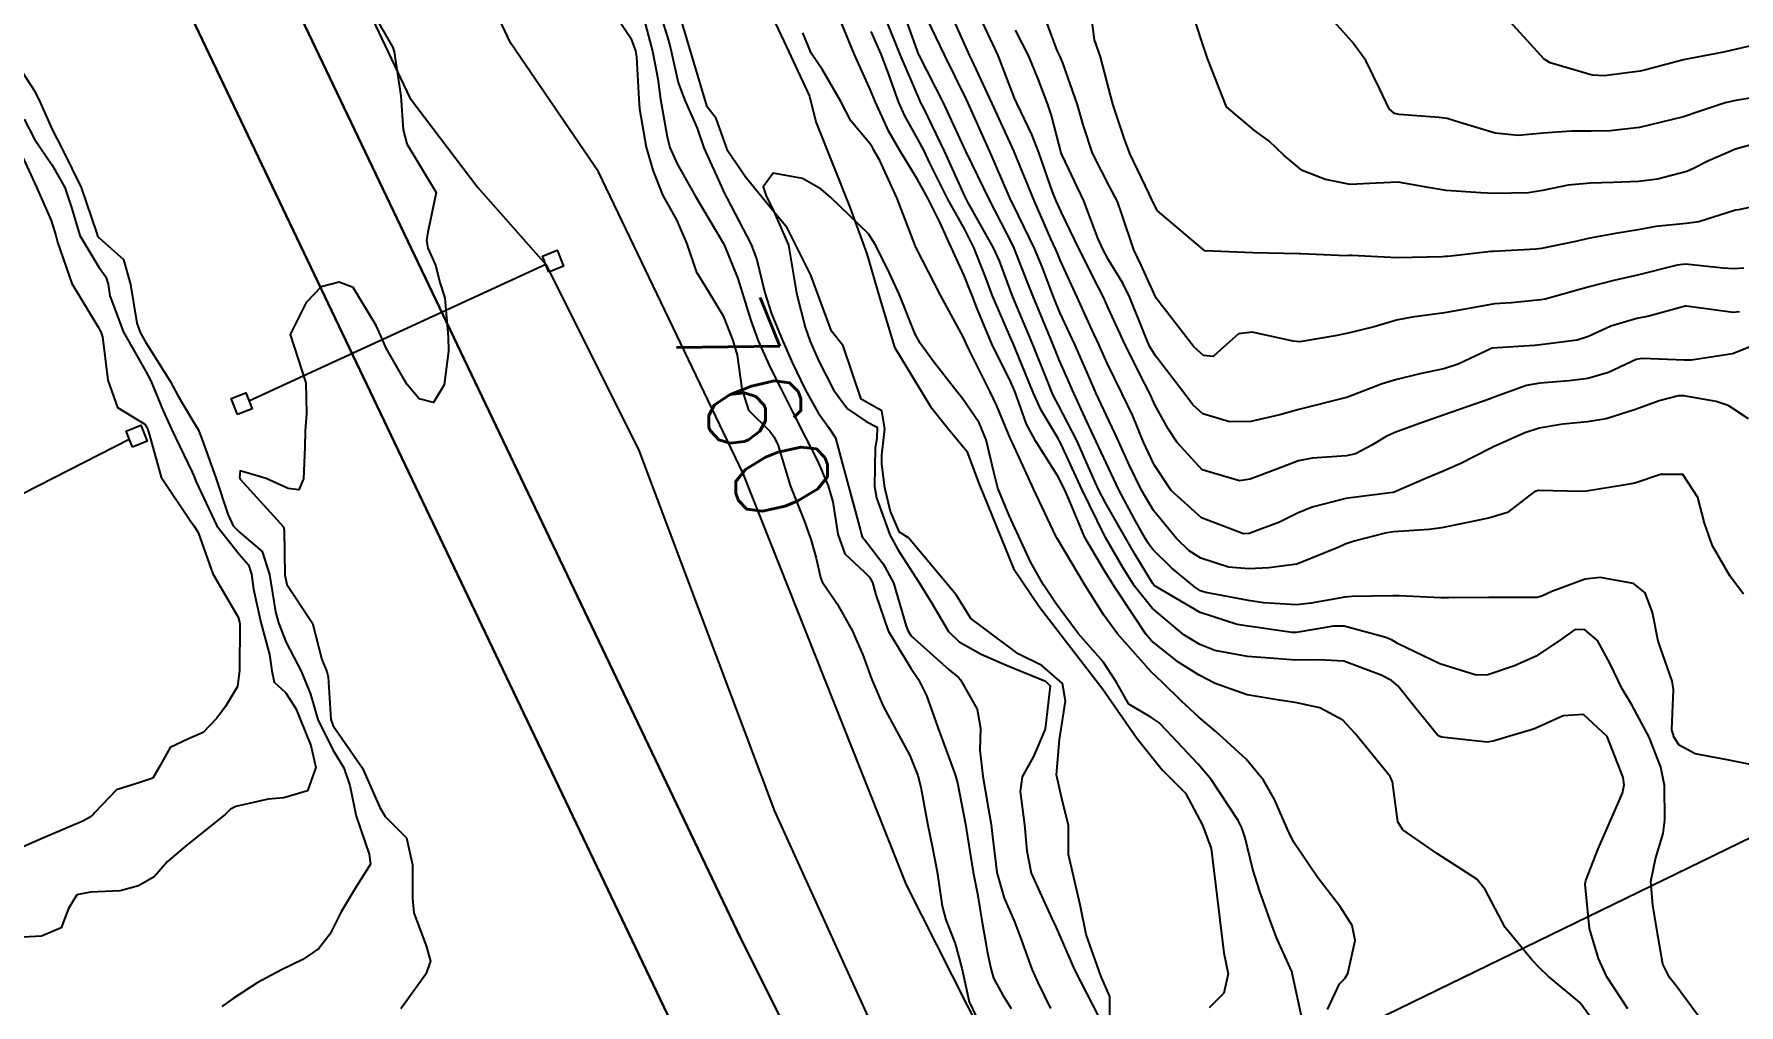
# Model space of a CAD drawing. Header units: metres. Extents: x 318500 to 325275, y 7408834 to 7428799.
# Drawn here: x 321862.1 to 321933, y 7422990.5 to 7423030.9 of the extents above; entities that cross this region are included whole.
import ezdxf
from ezdxf.enums import TextEntityAlignment as Align

# ---------------------------------------------------------------- set-up
doc = ezdxf.new("R2010")
doc.units = ezdxf.units.M
doc.header["$MEASUREMENT"] = 0
doc.linetypes.add('CONTINUO', pattern=[0])
for name, color, linetype in [('Cotas', 45, 'Continuous'), ('Curvas de Nivel 1m', 11, 'Continuous'), ('Curvas de Nivel 5m', 15, 'Continuous'), ('Hidrografia', 140, 'Continuous'), ('Linha Férrea', 20, 'Continuous'), ('Pórticos', 45, 'Continuous'), ('TEXTO', 45, 'Continuous'), ('Vias Primárias', 230, 'Continuous'), ('Vias Secundárias', 230, 'Continuous')]:
    doc.layers.add(name, color=color, linetype=linetype)
doc.styles.add('Style-STANDARD', font='STANDARD.shx')

msp = doc.modelspace()

# ---------------------------------------------------------------- linework, layer by layer
at = {"layer": 'Curvas de Nivel 1m', "flags": 128}
for points, elevation in [([(321875.907, 7423032.391), (321876.943, 7423030.573), (321877.054, 7423030.378), (321877.109, 7423030.206), (321877.379, 7423028.373), (321877.477, 7423026.952), (321877.635, 7423026.369), (321878.86, 7423024.35), (321878.501, 7423022.689), (321878.449, 7423022.356), (321878.502, 7423022.03), (321878.82, 7423021.325), (321879.025, 7423020.56), (321879.09, 7423020.346), (321879.208, 7423019.94), (321879.358, 7423018.341), (321879.371, 7423017.741), (321879.19, 7423016.343), (321878.743, 7423015.6), (321878.145, 7423015.759), (321877.632, 7423016.367), (321876.772, 7423017.862), (321876.547, 7423018.382), (321876.363, 7423018.808), (321875.404, 7423020.394), (321874.812, 7423020.614), (321874.072, 7423020.411), (321873.449, 7423019.771), (321872.78, 7423018.43), (321873.428, 7423016.42), (321873.463, 7423015.145), (321873.405, 7423014.42), (321873.391, 7423013.749), (321873.335, 7423012.42), (321873.144, 7423011.973), (321872.694, 7423012.03), (321871.787, 7423012.444), (321870.705, 7423012.76), (321870.674, 7423012.487), (321870.681, 7423012.46), (321870.699, 7423012.417), (321872.497, 7423010.433), (321872.529, 7423010.292), (321872.56, 7423008.431), (321872.644, 7423008.025), (321873.708, 7423006.414), (321874.102, 7423004.903), (321874.305, 7423004.404), (321874.362, 7423004.178), (321874.468, 7423002.402), (321874.566, 7423002.148), (321875.793, 7423000.387), (321876.515, 7422998.743), (321876.737, 7422998.377), (321877.62, 7422997.482), (321877.874, 7422996.359), (321877.872, 7422994.956), (321877.929, 7422994.358), (321878.439, 7422992.98), (321878.618, 7422992.347), (321878.425, 7422991.813), (321877.383, 7422990.36)], 761), ([(321887.456, 7423031.741), (321887.854, 7423030.231), (321888.069, 7423029.082), (321888.186, 7423028.227), (321888.464, 7423026.655), (321888.579, 7423026.223), (321888.88, 7423025.536), (321889.634, 7423024.208), (321890.801, 7423022.219), (321890.815, 7423022.19), (321890.83, 7423022.162), (321891.398, 7423020.763), (321891.589, 7423020.178), (321891.943, 7423019.023), (321892.254, 7423018.168), (321892.763, 7423017.038), (321893.203, 7423016.155), (321893.673, 7423015.219), (321894.211, 7423014.145), (321894.716, 7423013.175), (321895.166, 7423012.133), (321895.348, 7423011.472), (321895.556, 7423010.127), (321895.847, 7423009.307), (321896.655, 7423008.561), (321896.879, 7423008.333), (321896.999, 7423008.105), (321897.142, 7423007.603), (321897.659, 7423006.094), (321898.597, 7423004.538), (321898.922, 7423004.077), (321899.248, 7423003.409), (321899.727, 7423002.068), (321900.414, 7423000.189), (321900.462, 7423000.061), (321900.536, 7422999.77), (321900.878, 7422998.054), (321901.09, 7422996.645), (321901.189, 7422996.05), (321901.377, 7422995.146), (321901.556, 7422994.044), (321901.784, 7422992.695), (321901.921, 7422992.038), (321902.038, 7422991.647), (321902.419, 7422990.94), (321902.772, 7422990.383)], 759), ([(321888.029, 7423032.229), (321888.534, 7423030.636), (321888.622, 7423030.223), (321888.921, 7423028.924), (321889.185, 7423028.216), (321889.712, 7423027.022), (321889.992, 7423026.203), (321890.861, 7423024.274), (321890.906, 7423024.189), (321890.953, 7423024.094), (321891.957, 7423022.173), (321892.19, 7423021.536), (321892.521, 7423020.164), (321892.797, 7423019.296), (321893.278, 7423018.155), (321893.679, 7423017.238), (321894.202, 7423016.145), (321894.74, 7423015.174), (321895.179, 7423014.578), (321895.462, 7423014.129), (321895.743, 7423013.096), (321896.01, 7423012.12), (321896.51, 7423010.275), (321896.541, 7423010.112), (321896.574, 7423010.017), (321896.668, 7423009.903), (321897.454, 7423008.894), (321897.872, 7423008.092), (321898.411, 7423006.295), (321898.488, 7423006.082), (321898.617, 7423005.894), (321900.189, 7423004.471), (321900.591, 7423004.136), (321900.67, 7423004.059), (321901.362, 7423002.833), (321901.495, 7423002.046), (321901.465, 7423001.138), (321901.588, 7423000.044), (321901.815, 7422998.746), (321901.938, 7422998.039), (321901.999, 7422997.532), (321902.181, 7422996.035), (321902.474, 7422994.974), (321902.891, 7422994.024), (321903.178, 7422993.29), (321903.627, 7422992.012), (321903.882, 7422991.465), (321904.414, 7422990.381)], 758), ([(321933.658, 7423000.508), (321932.557, 7423000.733), (321931.227, 7423000.983), (321930.565, 7423001.335), (321930.352, 7423001.662), (321930.258, 7423001.98), (321930.322, 7423003.663), (321930.267, 7423004), (321929.691, 7423005.669), (321929.445, 7423006.865), (321929.14, 7423007.675), (321928.656, 7423008.063), (321927.275, 7423008.319), (321926.655, 7423008.246), (321925.256, 7423007.731), (321924.843, 7423007.541), (321924.646, 7423007.486), (321922.912, 7423007.492), (321922.646, 7423007.492), (321920.962, 7423007.469), (321920.645, 7423007.47), (321918.909, 7423007.553), (321918.646, 7423007.556), (321916.961, 7423007.522), (321916.645, 7423007.495), (321915.252, 7423007.249), (321914.64, 7423007.182), (321913.264, 7423007.268), (321912.642, 7423007.358), (321910.875, 7423007.69), (321910.648, 7423007.763), (321910.396, 7423007.924), (321909.444, 7423008.724), (321908.665, 7423009.481), (321908.466, 7423009.751), (321908.349, 7423009.955), (321907.901, 7423010.742), (321907.25, 7423011.972), (321906.717, 7423013.091), (321906.313, 7423013.984), (321905.919, 7423014.807), (321905.372, 7423015.994), (321904.771, 7423017.384), (321904.516, 7423018.004), (321904.321, 7423018.473), (321903.683, 7423020.017), (321903.439, 7423020.643), (321902.899, 7423022.029), (321902.832, 7423022.178), (321901.865, 7423024.045), (321900.89, 7423026.06), (321899.959, 7423028.07), (321898.94, 7423030.062), (321898.933, 7423030.08), (321898.211, 7423032.091)], 762), ([(321933.23, 7423007.624), (321932.661, 7423008.392), (321931.95, 7423009.641), (321931.618, 7423010.575), (321931.33, 7423011.651), (321930.714, 7423012.609), (321929.776, 7423012.612), (321928.708, 7423012.249), (321928.24, 7423012.162), (321926.703, 7423011.91), (321926.515, 7423011.901), (321924.703, 7423011.937), (321924.551, 7423011.893), (321924.349, 7423011.744), (321923.416, 7423011.026), (321922.686, 7423010.801), (321921.835, 7423010.621), (321920.679, 7423010.381), (321920.162, 7423010.313), (321918.676, 7423010.214), (321918.329, 7423010.169), (321917.039, 7423009.836), (321916.669, 7423009.708), (321916.399, 7423009.575), (321914.66, 7423008.872), (321913.49, 7423008.719), (321912.658, 7423008.686), (321911.813, 7423008.754), (321910.662, 7423009.118), (321910.172, 7423009.434), (321909.65, 7423009.935), (321908.687, 7423011.112), (321908.187, 7423011.958), (321907.678, 7423013.004), (321907.251, 7423013.972), (321907.091, 7423014.332), (321906.741, 7423015.056), (321906.309, 7423015.984), (321905.962, 7423016.788), (321905.435, 7423017.993), (321904.8, 7423019.356), (321904.527, 7423020.004), (321904.058, 7423021.247), (321903.736, 7423022.016), (321902.857, 7423023.842), (321902.761, 7423024.031), (321902.673, 7423024.223), (321901.885, 7423026.045), (321901.582, 7423026.735), (321900.986, 7423028.059), (321900.912, 7423028.218), (321899.996, 7423030.069), (321899.098, 7423031.949)], 763), ([(321933.447, 7423014.919), (321932.748, 7423015.382), (321932.595, 7423015.479), (321932.097, 7423015.64), (321930.753, 7423015.884), (321930.531, 7423015.885), (321929.721, 7423015.675), (321928.746, 7423015.318), (321927.524, 7423014.92), (321926.741, 7423014.802), (321925.72, 7423014.705), (321924.738, 7423014.538), (321924.139, 7423014.343), (321922.836, 7423013.759), (321922.766, 7423013.723), (321922.729, 7423013.701), (321921.452, 7423013.046), (321920.714, 7423012.728), (321920.051, 7423012.459), (321918.701, 7423011.868), (321918.664, 7423011.857), (321918.43, 7423011.823), (321916.897, 7423011.638), (321916.696, 7423011.605), (321915.299, 7423011.252), (321914.687, 7423010.994), (321913.938, 7423010.624), (321912.674, 7423010.145), (321912.442, 7423010.134), (321910.683, 7423010.801), (321909.426, 7423011.939), (321908.716, 7423013.012), (321908.274, 7423013.957), (321907.827, 7423015.05), (321907.391, 7423015.97), (321906.769, 7423017.247), (321906.438, 7423017.983), (321906.134, 7423018.642), (321905.511, 7423019.993), (321904.825, 7423021.494), (321904.679, 7423021.852), (321904.616, 7423022.003), (321904.423, 7423022.419), (321903.722, 7423024.017), (321902.906, 7423026.013), (321902.902, 7423026.03), (321902.89, 7423026.056), (321902.269, 7423027.405), (321901.977, 7423028.044), (321901.132, 7423029.863), (321901.042, 7423030.058), (321900.943, 7423030.281), (321900.138, 7423032.068)], 764), ([(321933.252, 7423021.199), (321932.825, 7423021.171), (321932.384, 7423021.195), (321930.827, 7423021.358), (321930.481, 7423021.32), (321928.822, 7423020.902), (321927.844, 7423020.675), (321926.817, 7423020.415), (321924.983, 7423019.909), (321924.811, 7423019.875), (321923.579, 7423019.758), (321922.875, 7423019.703), (321922.809, 7423019.694), (321921.183, 7423019.408), (321920.803, 7423019.335), (321919.45, 7423019.16), (321918.798, 7423019.025), (321917.872, 7423018.751), (321916.79, 7423018.484), (321916.256, 7423018.38), (321914.784, 7423018.135), (321914.505, 7423018.153), (321912.79, 7423018.536), (321912.231, 7423018.463), (321911.6, 7423017.912), (321911.171, 7423017.519), (321910.775, 7423017.562), (321910.377, 7423017.926), (321908.81, 7423019.95), (321908.177, 7423021.313), (321907.878, 7423021.964), (321907.382, 7423023.442), (321907.195, 7423023.975), (321906.869, 7423024.597), (321906.16, 7423025.987), (321905.777, 7423027.116), (321905.53, 7423027.994), (321904.936, 7423029.703), (321904.812, 7423030.002), (321904.686, 7423030.261), (321904.029, 7423032.014)], 767), ([(321934.543, 7423023.935), (321933.031, 7423023.628), (321932.885, 7423023.604), (321932.859, 7423023.595), (321931.382, 7423023.123), (321930.851, 7423023.06), (321929.593, 7423022.934), (321928.847, 7423022.793), (321927.908, 7423022.635), (321926.841, 7423022.441), (321926.248, 7423022.31), (321924.834, 7423022.014), (321924.593, 7423021.985), (321922.832, 7423021.893), (321922.718, 7423021.885), (321921.785, 7423021.78), (321920.932, 7423021.686), (321920.829, 7423021.677), (321920.702, 7423021.665), (321918.828, 7423021.618), (321916.949, 7423021.719), (321916.829, 7423021.715), (321916.69, 7423021.703), (321914.829, 7423021.789), (321914.75, 7423021.792), (321912.829, 7423021.838), (321910.83, 7423021.92), (321908.854, 7423023.578), (321908.669, 7423023.953), (321908.502, 7423024.319), (321907.705, 7423025.968), (321907.493, 7423026.568), (321907.008, 7423027.979), (321906.915, 7423028.335), (321906.482, 7423029.985), (321906.244, 7423030.693), (321906.078, 7423031.989)], 768), ([(321934.051, 7423026.466), (321932.895, 7423026.145), (321931.753, 7423025.647), (321931.187, 7423025.354), (321930.883, 7423025.224), (321929.656, 7423024.9), (321928.877, 7423024.798), (321927.819, 7423024.757), (321926.875, 7423024.727), (321925.945, 7423024.653), (321924.87, 7423024.426), (321924.291, 7423024.326), (321922.868, 7423024.306), (321922.315, 7423024.329), (321920.87, 7423024.431), (321920.116, 7423024.557), (321918.874, 7423024.769), (321917.975, 7423024.732), (321916.872, 7423024.677), (321915.851, 7423024.879), (321914.881, 7423025.262), (321914.129, 7423025.881), (321913.493, 7423026.488), (321912.9, 7423026.925), (321911.726, 7423027.912), (321910.94, 7423029.92), (321910.272, 7423031.93)], 769), ([(321934.014, 7423030.559), (321932.95, 7423030.309), (321932.404, 7423030.182), (321930.944, 7423029.904), (321930.742, 7423029.864), (321930.006, 7423029.674), (321929.178, 7423029.445), (321928.936, 7423029.395), (321927.433, 7423029.204), (321926.933, 7423029.235), (321925.191, 7423029.736), (321924.942, 7423029.899), (321923.243, 7423031.766)], 771), ([(321915.932, 7422990.333), (321916.433, 7422991.402), (321916.647, 7422991.627), (321916.774, 7422991.837), (321917.078, 7422993.209), (321916.957, 7422993.835), (321916.471, 7422994.59), (321915.506, 7422995.855), (321914.512, 7422997.32), (321914.333, 7422997.689), (321914.257, 7422997.874), (321913.723, 7422999.078), (321913.266, 7422999.889), (321912.553, 7423000.757), (321911.287, 7423001.913), (321910.576, 7423002.508), (321909.842, 7423003.191), (321909.063, 7423003.943), (321908.597, 7423004.393), (321907.201, 7423005.971), (321906.632, 7423006.756), (321905.848, 7423007.988), (321904.67, 7423009.973), (321904.658, 7423009.989), (321904.633, 7423010.038), (321903.695, 7423012.015), (321902.829, 7423013.928), (321902.767, 7423014.029), (321902.756, 7423014.056), (321902.731, 7423014.118), (321902.174, 7423015.468), (321901.897, 7423016.043), (321901.017, 7423017.816), (321900.905, 7423018.058), (321900.784, 7423018.311), (321899.837, 7423020.07), (321898.829, 7423022.018), (321898.809, 7423022.06), (321898.799, 7423022.08), (321898.779, 7423022.132), (321898.031, 7423024.092), (321897.315, 7423025.672), (321897.064, 7423026.107), (321897, 7423026.217), (321896.893, 7423026.378), (321896.105, 7423027.325), (321895.685, 7423028.128), (321894.93, 7423029.452), (321894.457, 7423030.145), (321894.111, 7423030.99)], 758), ([(321927.105, 7422989.7), (321926.424, 7422990.623), (321925.109, 7422991.73), (321924.761, 7422992.053), (321924.447, 7422992.392), (321923.315, 7422993.751), (321922.484, 7422995.33), (321922.137, 7422995.765), (321920.505, 7422996.823), (321919.068, 7422997.812), (321918.857, 7422998.149), (321918.64, 7422999.819), (321918.543, 7423000.03), (321917.068, 7423001.835), (321916.575, 7423002.384), (321915.616, 7423002.89), (321914.582, 7423003.112), (321913.915, 7423003.211), (321912.585, 7423003.441), (321911.26, 7423003.913), (321910.595, 7423004.25), (321909.748, 7423004.787), (321908.616, 7423005.676), (321908.367, 7423005.954), (321907.858, 7423006.735), (321907.046, 7423007.974), (321906.894, 7423008.218), (321906.656, 7423008.597), (321905.836, 7423009.988), (321905.209, 7423011.478), (321904.992, 7423011.997), (321904.708, 7423012.534), (321903.78, 7423014.014), (321903.416, 7423014.699), (321902.932, 7423016.027), (321902.756, 7423016.451), (321901.969, 7423018.042), (321901.373, 7423019.48), (321901.145, 7423020.055), (321901.053, 7423020.297), (321900.818, 7423020.892), (321900.279, 7423022.066), (321899.803, 7423023.113), (321899.316, 7423024.075), (321898.872, 7423024.881), (321898.146, 7423026.091), (321897.688, 7423026.888), (321897.131, 7423028.107), (321896.917, 7423028.603), (321896.236, 7423030.121), (321895.722, 7423031.365)], 759), ([(321931.672, 7422989.641), (321930.435, 7422991.318), (321930.161, 7422991.663), (321929.886, 7422992.226), (321929.634, 7422993.668), (321929.464, 7422994.682), (321929.381, 7422995.671), (321929.571, 7422996.602), (321929.893, 7422997.666), (321929.967, 7422998.224), (321929.946, 7422999.666), (321929.792, 7423000.427), (321929.304, 7423001.673), (321928.59, 7423003.012), (321928.185, 7423003.686), (321927.674, 7423004.758), (321927.167, 7423005.702), (321926.627, 7423006.157), (321926.206, 7423006.136), (321925.628, 7423005.725), (321924.613, 7423005.041), (321923.712, 7423004.646), (321922.598, 7423004.267), (321922.115, 7423004.249), (321920.604, 7423004.725), (321918.873, 7423005.559), (321918.618, 7423005.705), (321918.356, 7423005.823), (321916.627, 7423006.297), (321916.176, 7423006.298), (321914.622, 7423006.034), (321914.465, 7423006.03), (321912.626, 7423006.288), (321912.173, 7423006.358), (321910.634, 7423006.856), (321908.787, 7423007.948), (321908.709, 7423008.008), (321908.651, 7423008.081), (321907.946, 7423009.244), (321907.522, 7423009.967), (321906.692, 7423011.428), (321906.404, 7423011.983), (321906.159, 7423012.534), (321905.517, 7423013.992), (321904.745, 7423015.488), (321904.563, 7423015.818), (321904.479, 7423016.004), (321904.298, 7423016.466), (321903.672, 7423018.017), (321902.843, 7423019.996), (321902.826, 7423020.03), (321902.81, 7423020.069), (321902.28, 7423021.494), (321902.034, 7423022.042), (321900.974, 7423023.942), (321900.907, 7423024.059), (321900.862, 7423024.162), (321899.993, 7423026.069), (321899.137, 7423027.849), (321899.02, 7423028.079), (321898.914, 7423028.317), (321898.155, 7423030.092), (321897.619, 7423031.441)], 761), ([(321933.062, 7423019.372), (321932.806, 7423019.349), (321930.858, 7423019.61), (321930.809, 7423019.609), (321929.293, 7423019.192), (321928.801, 7423019.099), (321927.712, 7423018.785), (321926.79, 7423018.35), (321926.311, 7423018.194), (321924.784, 7423018.001), (321924.545, 7423017.982), (321922.781, 7423017.859), (321922.71, 7423017.842), (321922.57, 7423017.772), (321921.36, 7423017.192), (321920.768, 7423017.011), (321919.77, 7423016.8), (321918.761, 7423016.553), (321918.199, 7423016.385), (321916.81, 7423015.839), (321916.768, 7423015.822), (321916.75, 7423015.814), (321916.715, 7423015.806), (321914.744, 7423015.315), (321913.944, 7423015.084), (321912.739, 7423014.815), (321911.847, 7423014.8), (321910.742, 7423015.125), (321910.326, 7423015.507), (321910.015, 7423015.931), (321908.774, 7423017.552), (321908.533, 7423017.954), (321908.328, 7423018.415), (321907.703, 7423019.967), (321907.413, 7423020.568), (321906.826, 7423021.536), (321906.579, 7423021.983), (321906.382, 7423022.439), (321905.789, 7423023.991), (321904.888, 7423025.893), (321904.852, 7423026.001), (321904.453, 7423027.554), (321904.298, 7423028.009), (321903.903, 7423029.037), (321903.506, 7423030.022), (321902.956, 7423031.096)], 766), ([(321860.938, 7423030.431), (321862.14, 7423028.572), (321862.397, 7423028.06), (321862.894, 7423026.944), (321863.084, 7423026.558), (321863.329, 7423026.109), (321864.09, 7423024.548), (321864.732, 7423022.641), (321864.764, 7423022.541), (321864.829, 7423022.46), (321865.845, 7423021.549), (321866.138, 7423020.52), (321866.401, 7423018.901), (321866.536, 7423018.514), (321866.774, 7423018.102), (321867.792, 7423016.494), (321868.126, 7423015.872), (321868.734, 7423014.834), (321868.951, 7423014.478), (321869.106, 7423014.095), (321869.687, 7423012.47), (321870.192, 7423010.95), (321870.413, 7423010.463), (321870.667, 7423010.199), (321871.612, 7423009.398), (321871.918, 7423008.441), (321872.173, 7423006.89), (321872.294, 7423006.435), (321872.608, 7423005.619), (321873.24, 7423004.42), (321873.626, 7423003.46), (321873.929, 7423002.41), (321874.551, 7423001.149), (321875.019, 7423000.395), (321875.266, 7422999.656), (321875.524, 7422998.39), (321876.072, 7422996.806), (321876.117, 7422996.384), (321875.489, 7422995.376), (321874.905, 7422994.396), (321874.755, 7422994.098), (321874.446, 7422993.482), (321873.968, 7422992.876), (321873.311, 7422992.417), (321872.426, 7422991.986), (321871.407, 7422991.453), (321870.413, 7422990.79), (321869.932, 7422990.457)], 762), ([(321861.721, 7423027.401), (321862.14, 7423026.571), (321862.874, 7423025.484), (321863.414, 7423024.554), (321863.684, 7423023.715), (321864.027, 7423022.548), (321864.817, 7423021.239), (321865.116, 7423020.839), (321865.203, 7423020.534), (321865.286, 7423020.049), (321865.843, 7423018.524), (321866.756, 7423016.922), (321866.979, 7423016.507), (321867.491, 7423015.252), (321867.838, 7423014.493), (321868.703, 7423012.702), (321868.797, 7423012.479), (321868.854, 7423012.322), (321869.73, 7423010.469), (321870.658, 7423009.284), (321871.049, 7423008.849), (321871.174, 7423008.452), (321871.26, 7423007.831), (321871.555, 7423006.446), (321871.921, 7423005.119), (321872.015, 7423004.439), (321872.116, 7423003.968), (321872.581, 7423003.533), (321873.016, 7423002.865), (321873.2, 7423002.421), (321873.642, 7423001.325), (321873.847, 7423000.41), (321873.508, 7422999.433), (321872.521, 7422999.149), (321871.871, 7422999.088), (321870.515, 7422998.785), (321870.294, 7422998.672), (321870.072, 7422998.457), (321868.497, 7422997.194), (321867.671, 7422996.492), (321867.121, 7422995.859), (321866.475, 7422995.486), (321865.713, 7422995.276), (321864.47, 7422995.224), (321863.903, 7422995.104), (321863.553, 7422994.544), (321863.258, 7422993.738), (321862.442, 7422993.387), (321861.668, 7422993.345)], 763), ([(321861.679, 7423025.777), (321862.226, 7423024.57), (321862.839, 7423023.182), (321863.034, 7423022.558), (321863.107, 7423022.278), (321863.698, 7423020.551), (321864.783, 7423018.76), (321864.899, 7423018.538), (321864.976, 7423018.338), (321865.194, 7423016.533), (321865.601, 7423015.389), (321866.732, 7423014.699), (321866.806, 7423014.584), (321866.84, 7423014.508), (321866.9, 7423014.335), (321867.419, 7423012.499), (321868.672, 7423010.613), (321868.771, 7423010.479), (321868.952, 7423010.192), (321869.561, 7423008.471), (321870.623, 7423006.667), (321870.677, 7423006.459), (321870.686, 7423006.392), (321870.672, 7423004.459), (321870.583, 7423003.788), (321870.09, 7423002.95), (321869.732, 7423002.468), (321869.168, 7423001.867), (321868.557, 7423001.606), (321867.795, 7423001.248), (321867.37, 7423000.498), (321867.065, 7422999.969), (321866.529, 7422999.785), (321865.559, 7422999.485), (321864.642, 7422998.529), (321864.587, 7422998.452), (321864.508, 7422998.37), (321864.15, 7422998.179), (321862.499, 7422997.467), (321860.49, 7422996.59)], 764), ([(321914.891, 7422989.863), (321914.46, 7422991.85), (321914.457, 7422991.87), (321914.459, 7422991.888), (321914.44, 7422991.92), (321913.836, 7422993.261), (321913.601, 7422993.883), (321913.119, 7422995.252), (321912.912, 7422995.894), (321912.817, 7422996.217), (321912.506, 7422997.476), (321912.369, 7422997.901), (321912.221, 7422998.197), (321911.09, 7422999.914), (321910.549, 7423000.549), (321909.246, 7423001.94), (321908.917, 7423002.288), (321908.576, 7423002.51), (321907.664, 7423003.047), (321907.142, 7423003.972), (321906.602, 7423004.806), (321905.554, 7423005.991), (321904.638, 7423007.225), (321904.119, 7423008.008), (321903.587, 7423008.943), (321903.097, 7423010.024), (321902.683, 7423010.903), (321902.211, 7423012.037), (321902.052, 7423012.697), (321901.733, 7423014.045), (321901.44, 7423014.753), (321900.747, 7423015.774), (321900.51, 7423016.062), (321899.523, 7423017.318), (321898.983, 7423018.078), (321898.785, 7423018.445), (321898.13, 7423020.09), (321897.712, 7423020.99), (321897.158, 7423022.105), (321896.838, 7423022.628), (321895.264, 7423024.134), (321894.865, 7423024.487), (321894.087, 7423024.932), (321892.875, 7423025.155), (321892.451, 7423024.581), (321892.596, 7423024.164), (321892.852, 7423023.656), (321893.509, 7423022.153), (321893.648, 7423021.325), (321893.843, 7423020.15), (321894.198, 7423018.737), (321894.411, 7423018.144), (321894.768, 7423017.324), (321895.387, 7423016.13), (321895.963, 7423015.343), (321896.737, 7423014.816), (321897.204, 7423014.573), (321897.183, 7423014.103), (321897.109, 7423013.719), (321897.092, 7423012.104), (321897.164, 7423011.632), (321897.719, 7423010.094), (321898.057, 7423009.482), (321898.655, 7423008.558), (321898.964, 7423008.077), (321899.465, 7423007.244), (321900.169, 7423006.065), (321900.614, 7423005.644), (321901.523, 7423005.13), (321902.599, 7423004.657), (321904.206, 7423004.006), (321904.395, 7423003.809), (321904.184, 7423002.006), (321903.697, 7423000.869), (321903.232, 7423000.02), (321903.146, 7422999.405), (321903.332, 7422998.018), (321903.428, 7422996.945), (321903.598, 7422996.013), (321904.462, 7422994.122), (321904.525, 7422993.999), (321904.583, 7422993.874), (321905.405, 7422991.99), (321906.411, 7422990.044)], 757)]:
    msp.add_lwpolyline(points, dxfattribs=dict(at, elevation=elevation))
at = {"layer": 'Curvas de Nivel 5m', "flags": 128}
for points, elevation in [([(321885.961, 7423032.255), (321886.948, 7423030.767), (321887.142, 7423030.238), (321887.187, 7423029.987), (321887.283, 7423028.236), (321887.317, 7423027.825), (321887.587, 7423026.233), (321887.878, 7423025.227), (321888.281, 7423024.226), (321888.845, 7423023.202), (321889.283, 7423022.213), (321889.665, 7423021.054), (321890.189, 7423020.199), (321890.795, 7423019.21), (321891.195, 7423018.184), (321891.379, 7423017.573), (321891.565, 7423016.178), (321891.847, 7423015.279), (321892.732, 7423014.407), (321892.917, 7423014.158), (321893.073, 7423013.808), (321893.577, 7423012.151), (321894.171, 7423010.651), (321894.359, 7423010.143), (321894.439, 7423009.913), (321894.66, 7423009.121), (321894.838, 7423008.323), (321894.915, 7423008.136), (321895.536, 7423007.227), (321896.156, 7423006.117), (321896.605, 7423005.099), (321896.969, 7423004.104), (321897.445, 7423002.964), (321897.912, 7423002.09), (321898.552, 7423000.904), (321898.89, 7423000.076), (321899.021, 7422999.587), (321899.296, 7422998.072), (321899.506, 7422997.063), (321899.692, 7422996.068), (321899.895, 7422994.639), (321900.052, 7422994.064), (321900.445, 7422993.086), (321900.725, 7422992.056), (321901.019, 7422990.654), (321901.314, 7422990.046)], 760), ([(321934.154, 7423028.385), (321932.918, 7423028.18), (321932.473, 7423028.08), (321931.225, 7423027.655), (321930.909, 7423027.547), (321930.738, 7423027.493), (321928.904, 7423027.051), (321927.694, 7423026.91), (321926.902, 7423026.901), (321926.076, 7423026.896), (321924.901, 7423026.81), (321923.858, 7423026.714), (321922.9, 7423026.807), (321921.429, 7423027.26), (321920.906, 7423027.418), (321920.582, 7423027.471), (321918.908, 7423027.59), (321918.72, 7423027.635), (321918.501, 7423027.826), (321918.109, 7423028.646), (321917.528, 7423029.841), (321916.952, 7423030.619), (321915.834, 7423031.861)], 770), ([(321928.42, 7422990.359), (321927.553, 7422991.693), (321927.203, 7422992.454), (321926.83, 7422993.704), (321926.648, 7422995.547), (321926.679, 7422995.707), (321927.19, 7422997.02), (321927.487, 7422997.695), (321928.198, 7422999.347), (321928.275, 7422999.684), (321928.235, 7422999.994), (321927.56, 7423001.695), (321926.584, 7423002.615), (321925.739, 7423002.566), (321924.574, 7423002.037), (321924.355, 7423001.96), (321923.648, 7423001.749), (321922.822, 7423001.502), (321922.566, 7423001.471), (321920.678, 7423001.679), (321920.569, 7423001.716), (321920.484, 7423001.791), (321919.625, 7423002.849), (321918.861, 7423003.816), (321918.593, 7423004.03), (321918.161, 7423004.26), (321916.605, 7423004.833), (321915.575, 7423004.886), (321914.605, 7423004.876), (321913.538, 7423004.954), (321912.607, 7423005.037), (321911.24, 7423005.284), (321910.614, 7423005.525), (321909.954, 7423005.93), (321908.636, 7423007.04), (321907.896, 7423007.961), (321907.421, 7423008.732), (321906.701, 7423009.98), (321906.671, 7423010.036), (321905.713, 7423011.99), (321904.838, 7423013.89), (321904.786, 7423013.999), (321904.731, 7423014.099), (321904.013, 7423015.282), (321903.683, 7423016.016), (321902.92, 7423017.886), (321902.862, 7423018.029), (321902.783, 7423018.211), (321901.999, 7423020.042), (321901.67, 7423020.898), (321901.222, 7423022.054), (321900.841, 7423022.798), (321900.132, 7423024.067), (321899.389, 7423025.568), (321899.15, 7423026.077), (321898.895, 7423026.569), (321898.345, 7423027.529), (321898.093, 7423028.092), (321897.625, 7423029.404), (321897.361, 7423030.104), (321896.954, 7423031.041)], 760), ([(321934.209, 7423018.196), (321932.78, 7423017.63), (321931.067, 7423017.364), (321930.776, 7423017.361), (321929.024, 7423017.439), (321928.775, 7423017.386), (321927.622, 7423016.847), (321926.763, 7423016.602), (321925.981, 7423016.503), (321924.76, 7423016.401), (321924.203, 7423016.304), (321922.75, 7423015.778), (321922.7, 7423015.761), (321920.743, 7423015.081), (321919.61, 7423014.678), (321918.735, 7423014.357), (321918.371, 7423014.187), (321917.778, 7423013.83), (321917.096, 7423013.465), (321916.723, 7423013.382), (321915.295, 7423013.288), (321914.72, 7423013.178), (321913.779, 7423012.819), (321912.708, 7423012.416), (321912.267, 7423012.344), (321910.713, 7423012.804), (321909.674, 7423013.936), (321909.302, 7423014.508), (321908.746, 7423015.509), (321908.614, 7423015.818), (321908.552, 7423015.953), (321908.33, 7423016.382), (321907.524, 7423017.969), (321906.803, 7423019.545), (321906.61, 7423019.982), (321906.411, 7423020.387), (321905.602, 7423021.992), (321904.853, 7423023.54), (321904.647, 7423024.003), (321904.496, 7423024.375), (321903.916, 7423026.015), (321903.638, 7423026.759), (321903.02, 7423028.028), (321902.914, 7423028.275), (321902.233, 7423030.041), (321901.578, 7423031.434)], 765)]:
    msp.add_lwpolyline(points, dxfattribs=dict(at, elevation=elevation))
at = {"layer": 'Hidrografia'}
for points in [[(321906.874, 7422989.53), (321906.874, 7422990.883), (321906.505, 7422991.743), (321905.89, 7422993.464), (321905.644, 7422994.693), (321905.152, 7422996.783), (321905.152, 7422998.012), (321904.906, 7422998.996), (321904.66, 7423000.102), (321904.783, 7423001.577), (321905.029, 7423003.175), (321904.906, 7423003.913), (321904.045, 7423004.651), (321903.061, 7423005.142), (321901.585, 7423006.249), (321901.093, 7423006.618), (321900.478, 7423007.601), (321898.496, 7423009.964), (321898.127, 7423010.21), (321897.758, 7423011.071), (321897.512, 7423012.054), (321897.389, 7423013.038), (321897.389, 7423013.406), (321897.512, 7423014.513), (321897.389, 7423015.25), (321896.528, 7423015.742), (321896.159, 7423016.848), (321895.79, 7423017.955), (321895.298, 7423018.569), (321894.437, 7423020.905), (321894.191, 7423021.397), (321893.453, 7423022.872), (321892.838, 7423023.609), (321891.731, 7423024.962), (321890.993, 7423026.068), (321890.501, 7423027.42), (321890.133, 7423027.912), (321889.021, 7423031.63)], [(321892.613, 7423032.147), (321893.319, 7423030.646), (321894.379, 7423028.351), (321894.644, 7423027.292), (321896.066, 7423023.732), (321896.773, 7423021.789), (321897.303, 7423019.935), (321897.921, 7423017.905), (321899.423, 7423015.433), (321900.13, 7423014.55), (321900.925, 7423013.579), (321901.455, 7423012.166), (321901.631, 7423011.725), (321902.874, 7423008.696), (321903.934, 7423007.107), (321906.584, 7423003.664), (321907.997, 7423001.633), (321909.057, 7423000.309), (321910.029, 7422999.338), (321910.735, 7422998.014), (321911.089, 7422997.042), (321911.624, 7422992.699), (321911.801, 7422991.817), (321911.624, 7422991.022), (321911.006, 7422990.404)]]:
    msp.add_lwpolyline(points, dxfattribs=at)
at = {"layer": 'Linha Férrea'}
for points in [[(321625.181, 7423540.483), (321646.79, 7423496.959), (321893.02, 7422980.599), (321927.568, 7422912.57), (321960.071, 7422844.091), (321960.071, 7422844.091), (322054.8, 7422642.247, -0.028698), (322111.168, 7422494.248), (322140.246, 7422392.292, 0.177815), (322346.493, 7422099.021)], [(322346.493, 7422099.021, -0.177815), (322140.246, 7422392.292), (322111.168, 7422494.248, 0.028698), (322054.8, 7422642.247), (321960.071, 7422844.091), (321960.071, 7422844.091), (321927.568, 7422912.57), (321893.02, 7422980.599), (321646.79, 7423496.959), (321625.181, 7423540.483, -0.08675)], [(321634.288, 7423531.029), (321649.189, 7423501.212), (321891.508, 7422993.323), (321931.636, 7422913.121), (321963.221, 7422846.706), (322059.233, 7422642.556), (322059.233, 7422642.556, -0.026965), (322115.311, 7422495.115), (322143.825, 7422393.254, 0.177055), (322348.62, 7422102.056)], [(322348.62, 7422102.056, -0.177055), (322143.825, 7422393.254), (322115.311, 7422495.115, 0.026965), (322059.233, 7422642.556), (322059.233, 7422642.556), (321963.221, 7422846.706), (321931.636, 7422913.121), (321891.508, 7422993.323), (321649.189, 7423501.212), (321634.288, 7423531.029, -0.065289)]]:
    msp.add_lwpolyline(points, format="xyb", dxfattribs=at)
at = {"layer": 'Pórticos'}
for points in [[(321883.543, 7423021.033), (321883.279, 7423021.7), (321883.893, 7423021.943), (321884.157, 7423021.276)], [(321870.585, 7423015.098), (321870.321, 7423015.765), (321870.936, 7423016.008), (321871.199, 7423015.341)], [(321866.217, 7423013.744), (321865.954, 7423014.411), (321866.568, 7423014.654), (321866.832, 7423013.987)]]:
    msp.add_lwpolyline(points, close=True, dxfattribs=at)
for points in [[(321871.068, 7423015.674), (321883.411, 7423021.366)], [(321859.772, 7423010.861), (321866.086, 7423014.078)]]:
    msp.add_lwpolyline(points, dxfattribs=at)
at = {"layer": 'TEXTO', "linetype": 'CONTINUO'}
msp.add_polyline3d([(321905.325, 7422983.76, 0), (322123.588, 7423090.084, 0)], dxfattribs=at)
at = {"layer": 'Vias Primárias'}
for points in [[(323715.644, 7420145.548, 0), (323709.04, 7420132.939)], [(323831.088, 7420001.787, 0), (323833.844, 7420008.443, 0.220888)]]:
    msp.add_lwpolyline(points, format="xyb", dxfattribs=at)
at = {"layer": 'Vias Secundárias'}
msp.add_lwpolyline([(321866.265, 7423101.475), (321863.213, 7423078.598), (321862.183, 7423071.778), (321862.183, 7423068.438), (321863.597, 7423061.887), (321866.429, 7423053.128), (321870.67, 7423043.237), (321877.756, 7423028.284), (321880.584, 7423024.559), (321883.412, 7423021.347), (321887.267, 7423013.64), (321892.929, 7422998.587), (321899.232, 7422984.697)], dxfattribs=at)
msp.add_lwpolyline([(321906.657, 7422979.228), (321898.42, 7422995.527), (321891.622, 7423012.652), (321885.607, 7423025.205), (321881.946, 7423030.577), (321879.987, 7423034.754), (321869.54, 7423058.248), (321868.359, 7423061.543, -0.125704), (321867.315, 7423072.637, 0.019676), (321868.619, 7423083.747), (321869.533, 7423094.45)], format="xyb", dxfattribs=at)

# ---------------------------------------------------------------- texts
at = {"layer": 'Cotas', "style": 'Style-STANDARD'}
msp.add_text('760', height=4, rotation=291.99844, dxfattribs=at).set_placement((321892.055, 7423015.311, 760), align=Align.MIDDLE_CENTER)

doc.saveas('drawing.dxf')
